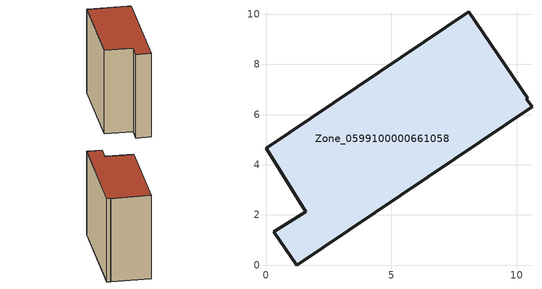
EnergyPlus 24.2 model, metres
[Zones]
Zone_0599100000661058
 floor ground (C_G): 10.37,6.63 10.61,6.31 1.23,0 0.31,1.32 1.58,2.13 0,4.66 8.07,10.09 10.44,6.66 z0
 wall outside (C_F): 1.58,2.13 0.31,1.32 1.23,0 10.61,6.31 10.37,6.63 10.44,6.66 8.07,10.09 0,4.66 1.58,2.13 z0:9.28
 roof outside (C_R): 1.23,0 10.61,6.31 10.37,6.63 10.44,6.66 8.07,10.09 0,4.66 1.58,2.13 0.31,1.32 z9.28
[BUILDING]
Pand.0599100000661058: North Axis=0; Terrain=City; Loads Convergence Tolerance Value=0.04; Temperature Convergence Tolerance Value=0.4; Solar Distribution=FullExterior; Maximum Number of Warmup Days=25; Minimum Number of Warmup Days=1
[Site:Location]
Rotterdam.The.Hague.AP_ZH_NLD Design_Conditions: Latitude=51.96; Longitude=4.45; Time Zone=1; Elevation=-4.5
[SITE:GROUNDTEMPERATURE:BUILDINGSURFACE]
18, 18, 18, 18, 18, 18, 18, 18, 18, 18, 18, 18
[MATERIAL] Thermal Absorptance=0.9; Solar Absorptance=0.7; Visible Absorptance=0.7
Name | Roughness | Thickness | Conductivity | Density | Specific Heat
G.TI.1946 | MediumSmooth | 0.15 | 1 | 540 | 1210
F.TI.1946 | Rough | 0.3 | 0.857143 | 1920 | 840
R.TI.1946 | MediumRough | 0.2 | 0.1 | 1500 | 1000
[CONSTRUCTION]
C_G: G.TI.1946
C_F: F.TI.1946
C_R: R.TI.1946
[ZONE]
Zone_0599100000661058: Type=1; Multiplier=1; Ceiling Height=Autocalculate; Volume=Autocalculate; Floor Area=autocalculate; Part of Total Floor Area=Yes
[ZONEINFILTRATION:DESIGNFLOWRATE]
Infil_Zone_0599100000661058: Zone or ZoneList or Space or SpaceList=Zone_0599100000661058; Schedule=AlwaysOn; Design Flow Rate Calculation Method=Flow/Area; Flow Rate per Floor Area=0.003; Constant Term Coefficient=1; Temperature Term Coefficient=0; Velocity Term Coefficient=0; Velocity Squared Term Coefficient=0
[HVACTEMPLATE:ZONE:IDEALLOADSAIRSYSTEM]
Zone_0599100000661058: Maximum Heating Supply Air Temperature=50; Minimum Cooling Supply Air Temperature=13; Maximum Heating Supply Air Humidity Ratio=0.0156; Minimum Cooling Supply Air Humidity Ratio=0.0077; Heating Limit=NoLimit; Cooling Limit=NoLimit; Dehumidification Control Type=ConstantSensibleHeatRatio; Cooling Sensible Heat Ratio=0.7; Dehumidification Setpoint=60; Humidification Control Type=None; Humidification Setpoint=30; Outdoor Air Method=None; Outdoor Air Flow Rate per Person=0.00944; Outdoor Air Flow Rate per Zone Floor Area=0; Outdoor Air Flow Rate per Zone=0; Demand Controlled Ventilation Type=None; Outdoor Air Economizer Type=NoEconomizer; Heat Recovery Type=None; Sensible Heat Recovery Effectiveness=0.7; Latent Heat Recovery Effectiveness=0.65
[ZONECONTROL:THERMOSTAT]
ThermostatControl_Zone_0599100000661058: Zone or ZoneList=Zone_0599100000661058; Control Type Schedule=DualSetpointControlType; Control 1=Thermostat_Zone_0599100000661058; Temperature Difference Between Cutout And Setpoint=0
[THERMOSTATSETPOINT:DUALSETPOINT]
Thermostat_Zone_0599100000661058: Heating Setpoint Temperature Schedule=HeatingSetpoint_Zone_0599100000661058; Cooling Setpoint Temperature Schedule=CoolingSetpoint_Zone_0599100000661058
[SCHEDULE:COMPACT]
HeatingSetpoint_Zone_0599100000661058: Through: 12/31, For: AllDays, Until: 24:00, 21
CoolingSetpoint_Zone_0599100000661058: Through: 12/31, For: AllDays, Until: 24:00, 24
DualSetpointControlType: Through: 12/31, For: AllDays, Until: 24:00, 4
AlwaysOn: Through: 12/31, For: AllDays, Until: 24:00, 1
